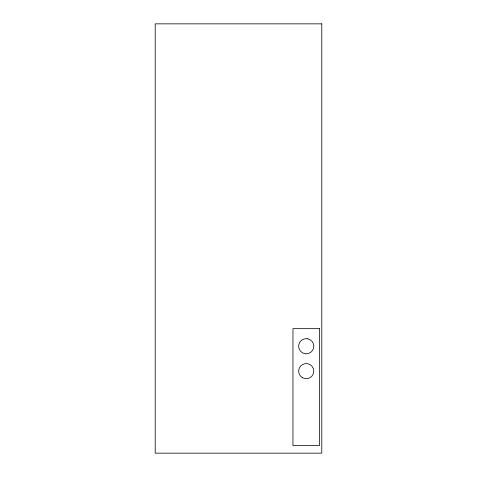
<?xml version="1.0" encoding="UTF-8"?>
<svg xmlns="http://www.w3.org/2000/svg" width="477" height="477" viewBox="0 0 477 477"><rect width="100%" height="100%" fill="white"/><g stroke="black" fill="none" stroke-linecap="round" stroke-linejoin="round"><path stroke-width="0.72" d="M321.79 23.85L155.21 23.85L155.21 453.15L321.79 453.15L321.79 23.85M319.465 328.659L292.956 328.659L292.956 445.578L319.465 445.578L319.465 328.659M307.808 338.825L305.84 338.664A7.572 7.572 0 0 0 304.606 353.63L306.58 353.791A7.572 7.572 0 0 0 307.808 338.825M302.424 377.689A7.572 7.572 0 0 0 313.783 371.136A7.572 7.572 0 0 0 302.424 364.577A7.572 7.572 0 0 0 302.424 377.689"/></g></svg>
